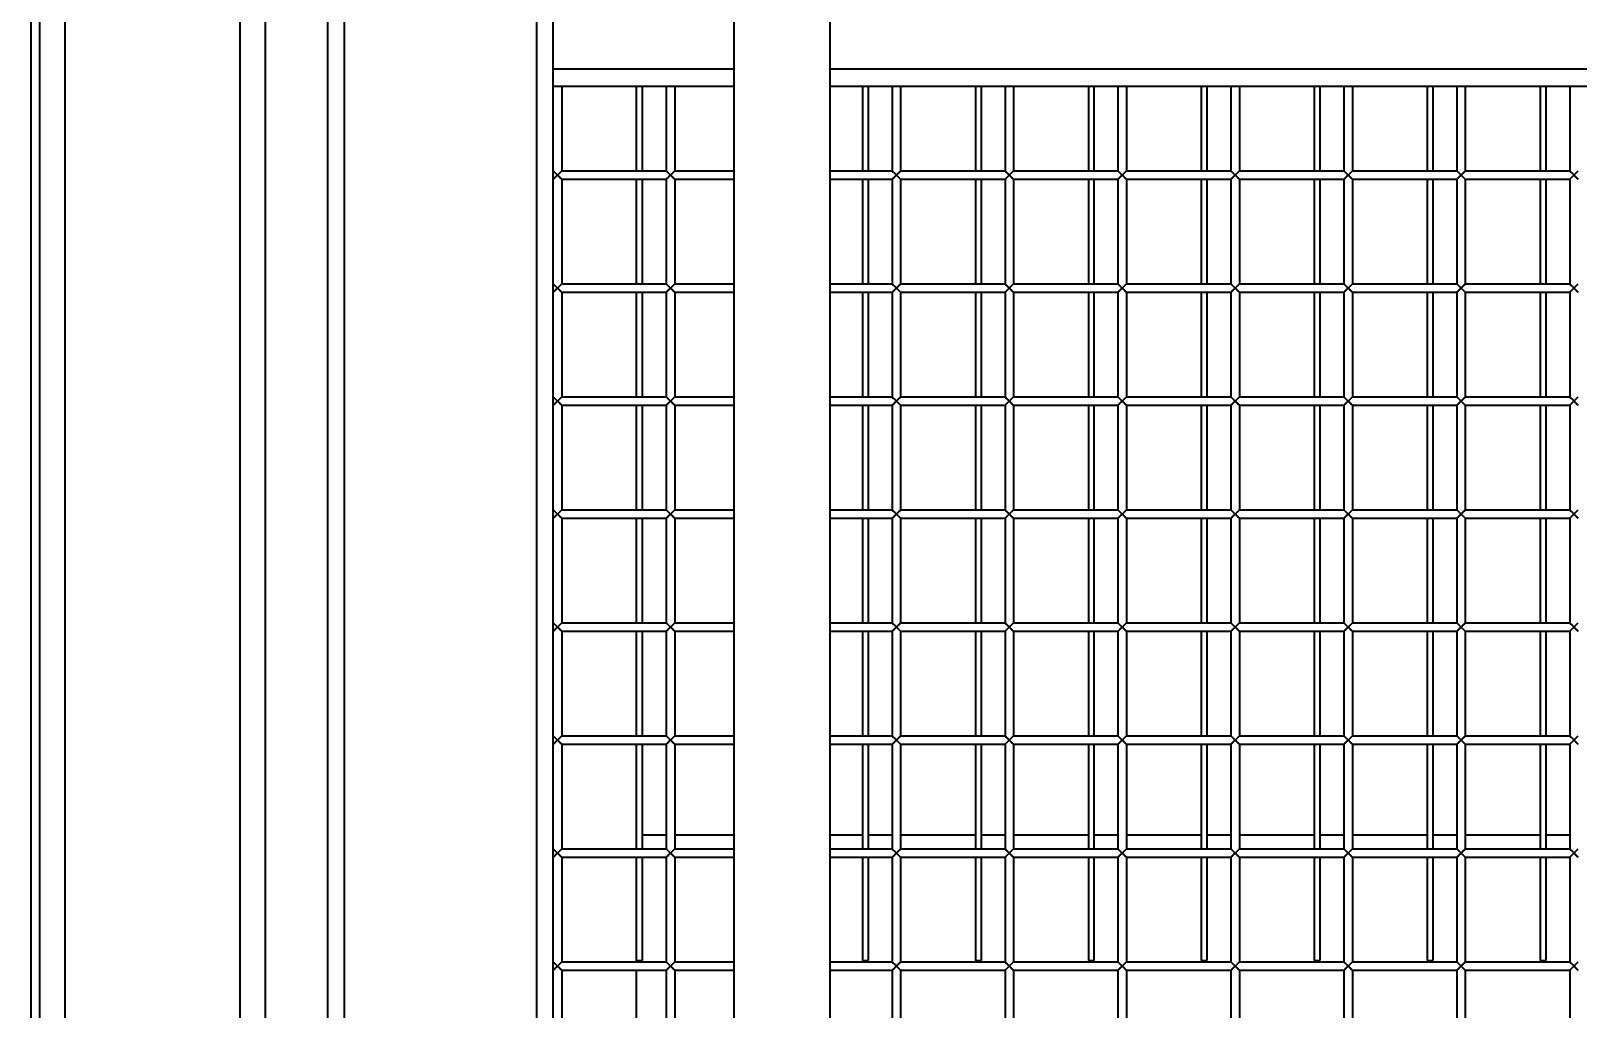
# Model space of a CAD drawing. Header units: millimetres. Extents: x 32496 to 166256, y 3504 to 23939.
# Drawn here: x 47894 to 48442, y 11710 to 12057 of the extents above; entities that cross this region are included whole.
import ezdxf

# ---------------------------------------------------------------- set-up
doc = ezdxf.new("R2010")
doc.units = ezdxf.units.MM
doc.layers.get('0').update_dxf_attribs({"lineweight": 35})

msp = doc.modelspace()

# ---------------------------------------------------------------- linework, layer by layer
at = {"linetype": 'Continuous'}
for p, q in [((47894.14, 13396.575), (47894.14, 10877.575)), ((47897.14, 13396.575), (47897.14, 10877.575)), ((47906.14, 13396.575), (47906.14, 10877.575)), ((47968.14, 13396.575), (47968.14, 10877.575)), ((47977.14, 13316.575), (47977.14, 10957.575)), ((47999.14, 13297.075), (47999.14, 10977.075)), ((48005.14, 10977.075), (48005.14, 13297.075)), ((48073.14, 13297.075), (48073.14, 10977.075)), ((48079.14, 12037.075), (48079.14, 12237.075)), ((48143.14, 12186.075), (48143.14, 11117.075)), ((48177.14, 12102.593), (48177.14, 11117.075)), ((48143.14, 12043.075), (48079.14, 12043.075)), ((48803.14, 12043.075), (48177.14, 12043.075)), ((48079.14, 12037.075), (48143.14, 12037.075)), ((48079.14, 11134.075), (48079.14, 12037.075)), ((48082.14, 12037.075), (48082.14, 12007.075)), ((48108.64, 12007.075), (48108.64, 12037.075)), ((48110.64, 12037.075), (48110.64, 12007.075)), ((48119.14, 12037.075), (48119.14, 12007.075)), ((48122.14, 12037.075), (48122.14, 12007.075)), ((48177.14, 12037.075), (48803.14, 12037.075)), ((48188.64, 12037.075), (48188.64, 12007.075)), ((48190.64, 12037.075), (48190.64, 12007.075)), ((48199.14, 12037.075), (48199.14, 12007.075)), ((48202.14, 12037.075), (48202.14, 12007.075)), ((48228.64, 12037.075), (48228.64, 12007.075)), ((48230.64, 12037.075), (48230.64, 12007.075)), ((48239.14, 12037.075), (48239.14, 12007.075)), ((48242.14, 12037.075), (48242.14, 12007.075)), ((48268.64, 12037.075), (48268.64, 12007.075)), ((48270.64, 12037.075), (48270.64, 12007.075)), ((48279.14, 12037.075), (48279.14, 12007.075)), ((48282.14, 12037.075), (48282.14, 12007.075)), ((48308.64, 12037.075), (48308.64, 12007.075)), ((48310.64, 12037.075), (48310.64, 12007.075)), ((48319.14, 12037.075), (48319.14, 12007.075)), ((48322.14, 12037.075), (48322.14, 12007.075)), ((48348.64, 12037.075), (48348.64, 12007.075)), ((48350.64, 12037.075), (48350.64, 12007.075)), ((48359.14, 12037.075), (48359.14, 12007.075)), ((48362.14, 12037.075), (48362.14, 12007.075)), ((48388.64, 12037.075), (48388.64, 12007.075)), ((48390.64, 12037.075), (48390.64, 12007.075)), ((48399.14, 12037.075), (48399.14, 12007.075)), ((48402.14, 12037.075), (48402.14, 12007.075)), ((48428.64, 12037.075), (48428.64, 12007.075)), ((48430.64, 12037.075), (48430.64, 12007.075)), ((48439.14, 12037.075), (48439.14, 12007.075)), ((48079.14, 12004.075), (48082.14, 12007.075)), ((48079.14, 12007.075), (48082.14, 12004.075)), ((48082.14, 12007.075), (48119.14, 12007.075)), ((48119.14, 12004.075), (48122.14, 12007.075)), ((48119.14, 12007.075), (48122.14, 12004.075)), ((48122.14, 12007.075), (48143.14, 12007.075)), ((48177.14, 12007.075), (48199.14, 12007.075)), ((48199.14, 12004.075), (48202.14, 12007.075)), ((48199.14, 12007.075), (48202.14, 12004.075)), ((48202.14, 12007.075), (48239.14, 12007.075)), ((48239.14, 12004.075), (48242.14, 12007.075)), ((48239.14, 12007.075), (48242.14, 12004.075)), ((48242.14, 12007.075), (48279.14, 12007.075)), ((48279.14, 12004.075), (48282.14, 12007.075)), ((48279.14, 12007.075), (48282.14, 12004.075)), ((48282.14, 12007.075), (48319.14, 12007.075)), ((48319.14, 12004.075), (48322.14, 12007.075)), ((48319.14, 12007.075), (48322.14, 12004.075)), ((48322.14, 12007.075), (48359.14, 12007.075)), ((48359.14, 12004.075), (48362.14, 12007.075)), ((48359.14, 12007.075), (48362.14, 12004.075)), ((48362.14, 12007.075), (48399.14, 12007.075)), ((48399.14, 12004.075), (48402.14, 12007.075)), ((48399.14, 12007.075), (48402.14, 12004.075)), ((48402.14, 12007.075), (48439.14, 12007.075)), ((48439.14, 12007.075), (48442.14, 12004.075)), ((48439.14, 12004.075), (48442.14, 12007.075)), ((48082.14, 12004.075), (48119.14, 12004.075)), ((48082.14, 12004.075), (48082.14, 11967.075)), ((48108.64, 11967.075), (48108.64, 12004.075)), ((48110.64, 12004.075), (48110.64, 11967.075)), ((48119.14, 12004.075), (48119.14, 11967.075)), ((48122.14, 12004.075), (48143.14, 12004.075)), ((48122.14, 12004.075), (48122.14, 11967.075)), ((48177.14, 12004.075), (48199.14, 12004.075)), ((48188.64, 12004.075), (48188.64, 11967.075)), ((48190.64, 12004.075), (48190.64, 11967.075)), ((48199.14, 12004.075), (48199.14, 11967.075)), ((48202.14, 12004.075), (48239.14, 12004.075)), ((48202.14, 12004.075), (48202.14, 11967.075)), ((48228.64, 12004.075), (48228.64, 11967.075)), ((48230.64, 12004.075), (48230.64, 11967.075)), ((48239.14, 12004.075), (48239.14, 11967.075)), ((48242.14, 12004.075), (48279.14, 12004.075)), ((48242.14, 12004.075), (48242.14, 11967.075)), ((48268.64, 12004.075), (48268.64, 11967.075)), ((48270.64, 12004.075), (48270.64, 11967.075)), ((48279.14, 12004.075), (48279.14, 11967.075)), ((48282.14, 12004.075), (48319.14, 12004.075)), ((48282.14, 12004.075), (48282.14, 11967.075)), ((48308.64, 12004.075), (48308.64, 11967.075)), ((48310.64, 12004.075), (48310.64, 11967.075)), ((48319.14, 12004.075), (48319.14, 11967.075)), ((48322.14, 12004.075), (48359.14, 12004.075)), ((48322.14, 12004.075), (48322.14, 11967.075)), ((48348.64, 12004.075), (48348.64, 11967.075)), ((48350.64, 12004.075), (48350.64, 11967.075)), ((48359.14, 12004.075), (48359.14, 11967.075)), ((48362.14, 12004.075), (48399.14, 12004.075)), ((48362.14, 12004.075), (48362.14, 11967.075)), ((48388.64, 12004.075), (48388.64, 11967.075)), ((48390.64, 12004.075), (48390.64, 11967.075)), ((48399.14, 12004.075), (48399.14, 11967.075)), ((48402.14, 12004.075), (48439.14, 12004.075)), ((48402.14, 12004.075), (48402.14, 11967.075)), ((48428.64, 12004.075), (48428.64, 11967.075)), ((48430.64, 12004.075), (48430.64, 11967.075)), ((48439.14, 12004.075), (48439.14, 11967.075)), ((48079.14, 11967.075), (48082.14, 11964.075)), ((48079.14, 11964.075), (48082.14, 11967.075)), ((48082.14, 11967.075), (48119.14, 11967.075)), ((48119.14, 11964.075), (48122.14, 11967.075)), ((48119.14, 11967.075), (48122.14, 11964.075)), ((48122.14, 11967.075), (48143.14, 11967.075)), ((48177.14, 11967.075), (48199.14, 11967.075)), ((48199.14, 11964.075), (48202.14, 11967.075)), ((48199.14, 11967.075), (48202.14, 11964.075)), ((48202.14, 11967.075), (48239.14, 11967.075)), ((48239.14, 11964.075), (48242.14, 11967.075)), ((48239.14, 11967.075), (48242.14, 11964.075)), ((48242.14, 11967.075), (48279.14, 11967.075)), ((48279.14, 11964.075), (48282.14, 11967.075)), ((48279.14, 11967.075), (48282.14, 11964.075)), ((48282.14, 11967.075), (48319.14, 11967.075)), ((48319.14, 11964.075), (48322.14, 11967.075)), ((48319.14, 11967.075), (48322.14, 11964.075)), ((48322.14, 11967.075), (48359.14, 11967.075)), ((48359.14, 11964.075), (48362.14, 11967.075)), ((48359.14, 11967.075), (48362.14, 11964.075)), ((48362.14, 11967.075), (48399.14, 11967.075)), ((48399.14, 11967.075), (48402.14, 11964.075)), ((48399.14, 11964.075), (48402.14, 11967.075)), ((48402.14, 11967.075), (48439.14, 11967.075)), ((48439.14, 11967.075), (48442.14, 11964.075)), ((48439.14, 11964.075), (48442.14, 11967.075)), ((48082.14, 11964.075), (48119.14, 11964.075)), ((48082.14, 11964.075), (48082.14, 11927.075)), ((48108.64, 11927.075), (48108.64, 11964.075)), ((48110.64, 11964.075), (48110.64, 11927.075)), ((48119.14, 11964.075), (48119.14, 11927.075)), ((48122.14, 11964.075), (48143.14, 11964.075)), ((48122.14, 11964.075), (48122.14, 11927.075)), ((48177.14, 11964.075), (48199.14, 11964.075)), ((48188.64, 11964.075), (48188.64, 11927.075)), ((48190.64, 11964.075), (48190.64, 11927.075)), ((48199.14, 11964.075), (48199.14, 11927.075)), ((48202.14, 11964.075), (48239.14, 11964.075)), ((48202.14, 11964.075), (48202.14, 11927.075)), ((48228.64, 11964.075), (48228.64, 11927.075)), ((48230.64, 11964.075), (48230.64, 11927.075)), ((48239.14, 11964.075), (48239.14, 11927.075)), ((48242.14, 11964.075), (48279.14, 11964.075)), ((48242.14, 11964.075), (48242.14, 11927.075)), ((48268.64, 11964.075), (48268.64, 11927.075)), ((48270.64, 11964.075), (48270.64, 11927.075)), ((48279.14, 11964.075), (48279.14, 11927.075)), ((48282.14, 11964.075), (48319.14, 11964.075)), ((48282.14, 11964.075), (48282.14, 11927.075)), ((48308.64, 11964.075), (48308.64, 11927.075)), ((48310.64, 11964.075), (48310.64, 11927.075)), ((48319.14, 11964.075), (48319.14, 11927.075)), ((48322.14, 11964.075), (48359.14, 11964.075)), ((48322.14, 11964.075), (48322.14, 11927.075)), ((48348.64, 11964.075), (48348.64, 11927.075)), ((48350.64, 11964.075), (48350.64, 11927.075)), ((48359.14, 11964.075), (48359.14, 11927.075)), ((48362.14, 11964.075), (48399.14, 11964.075)), ((48362.14, 11964.075), (48362.14, 11927.075)), ((48388.64, 11964.075), (48388.64, 11927.075)), ((48390.64, 11964.075), (48390.64, 11927.075)), ((48399.14, 11964.075), (48399.14, 11927.075)), ((48402.14, 11964.075), (48439.14, 11964.075)), ((48402.14, 11964.075), (48402.14, 11927.075)), ((48428.64, 11964.075), (48428.64, 11927.075)), ((48430.64, 11964.075), (48430.64, 11927.075)), ((48439.14, 11964.075), (48439.14, 11927.075)), ((48079.14, 11927.075), (48082.14, 11924.075)), ((48079.14, 11924.075), (48082.14, 11927.075)), ((48082.14, 11927.075), (48119.14, 11927.075)), ((48082.14, 11924.075), (48119.14, 11924.075)), ((48082.14, 11924.075), (48082.14, 11887.075)), ((48108.64, 11887.075), (48108.64, 11924.075)), ((48110.64, 11924.075), (48110.64, 11887.075)), ((48119.14, 11927.075), (48122.14, 11924.075)), ((48119.14, 11924.075), (48122.14, 11927.075)), ((48119.14, 11924.075), (48119.14, 11887.075)), ((48122.14, 11927.075), (48143.14, 11927.075)), ((48122.14, 11924.075), (48143.14, 11924.075)), ((48122.14, 11924.075), (48122.14, 11887.075)), ((48177.14, 11927.075), (48199.14, 11927.075)), ((48177.14, 11924.075), (48199.14, 11924.075)), ((48188.64, 11924.075), (48188.64, 11887.075)), ((48190.64, 11924.075), (48190.64, 11887.075)), ((48199.14, 11924.075), (48202.14, 11927.075)), ((48199.14, 11927.075), (48202.14, 11924.075)), ((48199.14, 11924.075), (48199.14, 11887.075)), ((48202.14, 11927.075), (48239.14, 11927.075)), ((48202.14, 11924.075), (48239.14, 11924.075)), ((48202.14, 11924.075), (48202.14, 11887.075)), ((48228.64, 11924.075), (48228.64, 11887.075)), ((48230.64, 11924.075), (48230.64, 11887.075)), ((48239.14, 11924.075), (48242.14, 11927.075)), ((48239.14, 11927.075), (48242.14, 11924.075)), ((48239.14, 11924.075), (48239.14, 11887.075)), ((48242.14, 11927.075), (48279.14, 11927.075)), ((48242.14, 11924.075), (48279.14, 11924.075)), ((48242.14, 11924.075), (48242.14, 11887.075)), ((48268.64, 11924.075), (48268.64, 11887.075)), ((48270.64, 11924.075), (48270.64, 11887.075)), ((48279.14, 11924.075), (48282.14, 11927.075)), ((48279.14, 11927.075), (48282.14, 11924.075)), ((48279.14, 11924.075), (48279.14, 11887.075)), ((48282.14, 11927.075), (48319.14, 11927.075)), ((48282.14, 11924.075), (48319.14, 11924.075)), ((48282.14, 11924.075), (48282.14, 11887.075)), ((48308.64, 11924.075), (48308.64, 11887.075)), ((48310.64, 11924.075), (48310.64, 11887.075)), ((48319.14, 11924.075), (48322.14, 11927.075)), ((48319.14, 11927.075), (48322.14, 11924.075)), ((48319.14, 11924.075), (48319.14, 11887.075)), ((48322.14, 11927.075), (48359.14, 11927.075)), ((48322.14, 11924.075), (48359.14, 11924.075)), ((48322.14, 11924.075), (48322.14, 11887.075)), ((48348.64, 11924.075), (48348.64, 11887.075)), ((48350.64, 11924.075), (48350.64, 11887.075)), ((48359.14, 11927.075), (48362.14, 11924.075)), ((48359.14, 11924.075), (48362.14, 11927.075)), ((48359.14, 11924.075), (48359.14, 11887.075)), ((48362.14, 11927.075), (48399.14, 11927.075)), ((48362.14, 11924.075), (48399.14, 11924.075)), ((48362.14, 11924.075), (48362.14, 11887.075)), ((48388.64, 11924.075), (48388.64, 11887.075)), ((48390.64, 11924.075), (48390.64, 11887.075)), ((48399.14, 11927.075), (48402.14, 11924.075)), ((48399.14, 11924.075), (48402.14, 11927.075)), ((48399.14, 11924.075), (48399.14, 11887.075)), ((48402.14, 11927.075), (48439.14, 11927.075)), ((48402.14, 11924.075), (48439.14, 11924.075)), ((48402.14, 11924.075), (48402.14, 11887.075)), ((48428.64, 11924.075), (48428.64, 11887.075)), ((48430.64, 11924.075), (48430.64, 11887.075)), ((48439.14, 11927.075), (48442.14, 11924.075)), ((48439.14, 11924.075), (48442.14, 11927.075)), ((48439.14, 11924.075), (48439.14, 11887.075)), ((48079.14, 11887.075), (48082.14, 11884.075)), ((48079.14, 11884.075), (48082.14, 11887.075)), ((48082.14, 11887.075), (48119.14, 11887.075)), ((48119.14, 11887.075), (48122.14, 11884.075)), ((48119.14, 11884.075), (48122.14, 11887.075)), ((48122.14, 11887.075), (48143.14, 11887.075)), ((48177.14, 11887.075), (48199.14, 11887.075)), ((48199.14, 11884.075), (48202.14, 11887.075)), ((48199.14, 11887.075), (48202.14, 11884.075)), ((48202.14, 11887.075), (48239.14, 11887.075)), ((48239.14, 11884.075), (48242.14, 11887.075)), ((48239.14, 11887.075), (48242.14, 11884.075)), ((48242.14, 11887.075), (48279.14, 11887.075)), ((48279.14, 11884.075), (48282.14, 11887.075)), ((48279.14, 11887.075), (48282.14, 11884.075)), ((48282.14, 11887.075), (48319.14, 11887.075)), ((48319.14, 11887.075), (48322.14, 11884.075)), ((48319.14, 11884.075), (48322.14, 11887.075)), ((48322.14, 11887.075), (48359.14, 11887.075)), ((48359.14, 11887.075), (48362.14, 11884.075)), ((48359.14, 11884.075), (48362.14, 11887.075)), ((48362.14, 11887.075), (48399.14, 11887.075)), ((48399.14, 11887.075), (48402.14, 11884.075)), ((48399.14, 11884.075), (48402.14, 11887.075)), ((48402.14, 11887.075), (48439.14, 11887.075)), ((48439.14, 11887.075), (48442.14, 11884.075)), ((48439.14, 11884.075), (48442.14, 11887.075)), ((48082.14, 11884.075), (48119.14, 11884.075)), ((48082.14, 11884.075), (48082.14, 11847.075)), ((48108.64, 11847.075), (48108.64, 11884.075)), ((48110.64, 11884.075), (48110.64, 11847.075)), ((48119.14, 11884.075), (48119.14, 11847.075)), ((48122.14, 11884.075), (48143.14, 11884.075)), ((48122.14, 11884.075), (48122.14, 11847.075)), ((48177.14, 11884.075), (48199.14, 11884.075)), ((48188.64, 11884.075), (48188.64, 11847.075)), ((48190.64, 11884.075), (48190.64, 11847.075)), ((48199.14, 11884.075), (48199.14, 11847.075)), ((48202.14, 11884.075), (48239.14, 11884.075)), ((48202.14, 11884.075), (48202.14, 11847.075)), ((48228.64, 11884.075), (48228.64, 11847.075)), ((48230.64, 11884.075), (48230.64, 11847.075)), ((48239.14, 11884.075), (48239.14, 11847.075)), ((48242.14, 11884.075), (48279.14, 11884.075)), ((48242.14, 11884.075), (48242.14, 11847.075)), ((48268.64, 11884.075), (48268.64, 11847.075)), ((48270.64, 11884.075), (48270.64, 11847.075)), ((48279.14, 11884.075), (48279.14, 11847.075)), ((48282.14, 11884.075), (48319.14, 11884.075)), ((48282.14, 11884.075), (48282.14, 11847.075)), ((48308.64, 11884.075), (48308.64, 11847.075)), ((48310.64, 11884.075), (48310.64, 11847.075)), ((48319.14, 11884.075), (48319.14, 11847.075)), ((48322.14, 11884.075), (48359.14, 11884.075)), ((48322.14, 11884.075), (48322.14, 11847.075)), ((48348.64, 11884.075), (48348.64, 11847.075)), ((48350.64, 11884.075), (48350.64, 11847.075)), ((48359.14, 11884.075), (48359.14, 11847.075)), ((48362.14, 11884.075), (48399.14, 11884.075)), ((48362.14, 11884.075), (48362.14, 11847.075)), ((48388.64, 11884.075), (48388.64, 11847.075)), ((48390.64, 11884.075), (48390.64, 11847.075)), ((48399.14, 11884.075), (48399.14, 11847.075)), ((48402.14, 11884.075), (48439.14, 11884.075)), ((48402.14, 11884.075), (48402.14, 11847.075)), ((48428.64, 11884.075), (48428.64, 11847.075)), ((48430.64, 11884.075), (48430.64, 11847.075)), ((48439.14, 11884.075), (48439.14, 11847.075)), ((48079.14, 11847.075), (48082.14, 11844.075)), ((48079.14, 11844.075), (48082.14, 11847.075)), ((48082.14, 11847.075), (48119.14, 11847.075)), ((48119.14, 11847.075), (48122.14, 11844.075)), ((48119.14, 11844.075), (48122.14, 11847.075)), ((48122.14, 11847.075), (48143.14, 11847.075)), ((48177.14, 11847.075), (48199.14, 11847.075)), ((48199.14, 11847.075), (48202.14, 11844.075)), ((48199.14, 11844.075), (48202.14, 11847.075)), ((48202.14, 11847.075), (48239.14, 11847.075)), ((48239.14, 11844.075), (48242.14, 11847.075)), ((48239.14, 11847.075), (48242.14, 11844.075)), ((48242.14, 11847.075), (48279.14, 11847.075)), ((48279.14, 11847.075), (48282.14, 11844.075)), ((48279.14, 11844.075), (48282.14, 11847.075)), ((48282.14, 11847.075), (48319.14, 11847.075)), ((48319.14, 11847.075), (48322.14, 11844.075)), ((48319.14, 11844.075), (48322.14, 11847.075)), ((48322.14, 11847.075), (48359.14, 11847.075)), ((48359.14, 11847.075), (48362.14, 11844.075)), ((48359.14, 11844.075), (48362.14, 11847.075)), ((48362.14, 11847.075), (48399.14, 11847.075)), ((48399.14, 11847.075), (48402.14, 11844.075)), ((48399.14, 11844.075), (48402.14, 11847.075)), ((48402.14, 11847.075), (48439.14, 11847.075)), ((48439.14, 11847.075), (48442.14, 11844.075)), ((48439.14, 11844.075), (48442.14, 11847.075)), ((48082.14, 11844.075), (48119.14, 11844.075)), ((48082.14, 11844.075), (48082.14, 11807.075)), ((48108.64, 11807.075), (48108.64, 11844.075)), ((48110.64, 11844.075), (48110.64, 11807.075)), ((48119.14, 11844.075), (48119.14, 11807.075)), ((48122.14, 11844.075), (48143.14, 11844.075)), ((48122.14, 11844.075), (48122.14, 11807.075)), ((48177.14, 11844.075), (48199.14, 11844.075)), ((48188.64, 11844.075), (48188.64, 11807.075)), ((48190.64, 11844.075), (48190.64, 11807.075)), ((48199.14, 11844.075), (48199.14, 11807.075)), ((48202.14, 11844.075), (48239.14, 11844.075)), ((48202.14, 11844.075), (48202.14, 11807.075)), ((48228.64, 11844.075), (48228.64, 11807.075)), ((48230.64, 11844.075), (48230.64, 11807.075)), ((48239.14, 11844.075), (48239.14, 11807.075)), ((48242.14, 11844.075), (48279.14, 11844.075)), ((48242.14, 11844.075), (48242.14, 11807.075)), ((48268.64, 11844.075), (48268.64, 11807.075)), ((48270.64, 11844.075), (48270.64, 11807.075)), ((48279.14, 11844.075), (48279.14, 11807.075)), ((48282.14, 11844.075), (48319.14, 11844.075)), ((48282.14, 11844.075), (48282.14, 11807.075)), ((48308.64, 11844.075), (48308.64, 11807.075)), ((48310.64, 11844.075), (48310.64, 11807.075)), ((48319.14, 11844.075), (48319.14, 11807.075)), ((48322.14, 11844.075), (48359.14, 11844.075)), ((48322.14, 11844.075), (48322.14, 11807.075)), ((48348.64, 11844.075), (48348.64, 11807.075)), ((48350.64, 11844.075), (48350.64, 11807.075)), ((48359.14, 11844.075), (48359.14, 11807.075)), ((48362.14, 11844.075), (48399.14, 11844.075)), ((48362.14, 11844.075), (48362.14, 11807.075)), ((48388.64, 11844.075), (48388.64, 11807.075)), ((48390.64, 11844.075), (48390.64, 11807.075)), ((48399.14, 11844.075), (48399.14, 11807.075)), ((48402.14, 11844.075), (48439.14, 11844.075)), ((48402.14, 11844.075), (48402.14, 11807.075)), ((48428.64, 11844.075), (48428.64, 11807.075)), ((48430.64, 11844.075), (48430.64, 11807.075)), ((48439.14, 11844.075), (48439.14, 11807.075)), ((48079.14, 11807.075), (48082.14, 11804.075)), ((48079.14, 11804.075), (48082.14, 11807.075)), ((48082.14, 11807.075), (48119.14, 11807.075)), ((48082.14, 11804.075), (48119.14, 11804.075)), ((48082.14, 11804.075), (48082.14, 11767.075)), ((48108.64, 11767.075), (48108.64, 11804.075)), ((48110.64, 11804.075), (48110.64, 11767.075)), ((48119.14, 11807.075), (48122.14, 11804.075)), ((48119.14, 11804.075), (48122.14, 11807.075)), ((48119.14, 11804.075), (48119.14, 11767.075)), ((48122.14, 11807.075), (48143.14, 11807.075)), ((48122.14, 11804.075), (48143.14, 11804.075)), ((48122.14, 11804.075), (48122.14, 11767.075)), ((48177.14, 11807.075), (48199.14, 11807.075)), ((48177.14, 11804.075), (48199.14, 11804.075)), ((48188.64, 11804.075), (48188.64, 11767.075)), ((48190.64, 11804.075), (48190.64, 11767.075)), ((48199.14, 11807.075), (48202.14, 11804.075)), ((48199.14, 11804.075), (48202.14, 11807.075)), ((48199.14, 11804.075), (48199.14, 11767.075)), ((48202.14, 11807.075), (48239.14, 11807.075)), ((48202.14, 11804.075), (48239.14, 11804.075)), ((48202.14, 11804.075), (48202.14, 11767.075)), ((48228.64, 11804.075), (48228.64, 11767.075)), ((48230.64, 11804.075), (48230.64, 11767.075)), ((48239.14, 11807.075), (48242.14, 11804.075)), ((48239.14, 11804.075), (48242.14, 11807.075)), ((48239.14, 11804.075), (48239.14, 11767.075)), ((48242.14, 11807.075), (48279.14, 11807.075)), ((48242.14, 11804.075), (48279.14, 11804.075)), ((48242.14, 11804.075), (48242.14, 11767.075)), ((48268.64, 11804.075), (48268.64, 11767.075)), ((48270.64, 11804.075), (48270.64, 11767.075)), ((48279.14, 11807.075), (48282.14, 11804.075)), ((48279.14, 11804.075), (48282.14, 11807.075)), ((48279.14, 11804.075), (48279.14, 11767.075)), ((48282.14, 11807.075), (48319.14, 11807.075)), ((48282.14, 11804.075), (48319.14, 11804.075)), ((48282.14, 11804.075), (48282.14, 11767.075)), ((48308.64, 11804.075), (48308.64, 11767.075)), ((48310.64, 11804.075), (48310.64, 11767.075)), ((48319.14, 11807.075), (48322.14, 11804.075)), ((48319.14, 11804.075), (48322.14, 11807.075)), ((48319.14, 11804.075), (48319.14, 11767.075)), ((48322.14, 11807.075), (48359.14, 11807.075)), ((48322.14, 11804.075), (48359.14, 11804.075)), ((48322.14, 11804.075), (48322.14, 11767.075)), ((48348.64, 11804.075), (48348.64, 11767.075)), ((48350.64, 11804.075), (48350.64, 11767.075)), ((48359.14, 11807.075), (48362.14, 11804.075)), ((48359.14, 11804.075), (48362.14, 11807.075)), ((48359.14, 11804.075), (48359.14, 11767.075)), ((48362.14, 11807.075), (48399.14, 11807.075)), ((48362.14, 11804.075), (48399.14, 11804.075)), ((48362.14, 11804.075), (48362.14, 11767.075)), ((48388.64, 11804.075), (48388.64, 11767.075)), ((48390.64, 11804.075), (48390.64, 11767.075)), ((48399.14, 11807.075), (48402.14, 11804.075)), ((48399.14, 11804.075), (48402.14, 11807.075)), ((48399.14, 11804.075), (48399.14, 11767.075)), ((48402.14, 11807.075), (48439.14, 11807.075)), ((48402.14, 11804.075), (48439.14, 11804.075)), ((48402.14, 11804.075), (48402.14, 11767.075)), ((48428.64, 11804.075), (48428.64, 11767.075)), ((48430.64, 11804.075), (48430.64, 11767.075)), ((48439.14, 11807.075), (48442.14, 11804.075)), ((48439.14, 11804.075), (48442.14, 11807.075)), ((48439.14, 11804.075), (48439.14, 11767.075)), ((48110.64, 11772.075), (48119.14, 11772.075)), ((48122.14, 11772.075), (48143.14, 11772.075)), ((48177.14, 11772.075), (48188.64, 11772.075)), ((48190.64, 11772.075), (48199.14, 11772.075)), ((48202.14, 11772.075), (48228.64, 11772.075)), ((48230.64, 11772.075), (48239.14, 11772.075)), ((48242.14, 11772.075), (48268.64, 11772.075)), ((48270.64, 11772.075), (48279.14, 11772.075)), ((48282.14, 11772.075), (48308.64, 11772.075)), ((48310.64, 11772.075), (48319.14, 11772.075)), ((48322.14, 11772.075), (48348.64, 11772.075)), ((48350.64, 11772.075), (48359.14, 11772.075)), ((48362.14, 11772.075), (48388.64, 11772.075)), ((48390.64, 11772.075), (48399.14, 11772.075)), ((48402.14, 11772.075), (48428.64, 11772.075)), ((48430.64, 11772.075), (48439.14, 11772.075)), ((48079.14, 11767.075), (48082.14, 11764.075)), ((48079.14, 11764.075), (48082.14, 11767.075)), ((48082.14, 11767.075), (48119.14, 11767.075)), ((48119.14, 11767.075), (48122.14, 11764.075)), ((48119.14, 11764.075), (48122.14, 11767.075)), ((48122.14, 11767.075), (48143.14, 11767.075)), ((48177.14, 11767.075), (48199.14, 11767.075)), ((48199.14, 11767.075), (48202.14, 11764.075)), ((48199.14, 11764.075), (48202.14, 11767.075)), ((48202.14, 11767.075), (48239.14, 11767.075)), ((48239.14, 11767.075), (48242.14, 11764.075)), ((48239.14, 11764.075), (48242.14, 11767.075)), ((48242.14, 11767.075), (48279.14, 11767.075)), ((48279.14, 11767.075), (48282.14, 11764.075)), ((48279.14, 11764.075), (48282.14, 11767.075)), ((48282.14, 11767.075), (48319.14, 11767.075)), ((48319.14, 11767.075), (48322.14, 11764.075)), ((48319.14, 11764.075), (48322.14, 11767.075)), ((48322.14, 11767.075), (48359.14, 11767.075)), ((48359.14, 11767.075), (48362.14, 11764.075)), ((48359.14, 11764.075), (48362.14, 11767.075)), ((48362.14, 11767.075), (48399.14, 11767.075)), ((48399.14, 11767.075), (48402.14, 11764.075)), ((48399.14, 11764.075), (48402.14, 11767.075)), ((48402.14, 11767.075), (48439.14, 11767.075)), ((48439.14, 11767.075), (48442.14, 11764.075)), ((48439.14, 11764.075), (48442.14, 11767.075)), ((48082.14, 11764.075), (48119.14, 11764.075)), ((48082.14, 11764.075), (48082.14, 11727.075)), ((48108.64, 11727.075), (48108.64, 11764.075)), ((48110.64, 11764.075), (48110.64, 11727.575)), ((48119.14, 11764.075), (48119.14, 11727.075)), ((48122.14, 11764.075), (48143.14, 11764.075)), ((48122.14, 11764.075), (48122.14, 11727.075)), ((48177.14, 11764.075), (48199.14, 11764.075)), ((48188.64, 11764.075), (48188.64, 11727.575)), ((48190.64, 11764.075), (48190.64, 11727.575)), ((48199.14, 11764.075), (48199.14, 11727.075)), ((48202.14, 11764.075), (48239.14, 11764.075)), ((48202.14, 11764.075), (48202.14, 11727.075)), ((48228.64, 11764.075), (48228.64, 11727.575)), ((48230.64, 11764.075), (48230.64, 11727.575)), ((48239.14, 11764.075), (48239.14, 11727.075)), ((48242.14, 11764.075), (48279.14, 11764.075)), ((48242.14, 11764.075), (48242.14, 11727.075)), ((48268.64, 11764.075), (48268.64, 11727.575)), ((48270.64, 11764.075), (48270.64, 11727.575)), ((48279.14, 11764.075), (48279.14, 11727.075)), ((48282.14, 11764.075), (48319.14, 11764.075)), ((48282.14, 11764.075), (48282.14, 11727.075)), ((48308.64, 11764.075), (48308.64, 11727.575)), ((48310.64, 11764.075), (48310.64, 11727.575)), ((48319.14, 11764.075), (48319.14, 11727.075)), ((48322.14, 11764.075), (48359.14, 11764.075)), ((48322.14, 11764.075), (48322.14, 11727.075)), ((48348.64, 11764.075), (48348.64, 11727.575)), ((48350.64, 11764.075), (48350.64, 11727.575)), ((48359.14, 11764.075), (48359.14, 11727.075)), ((48362.14, 11764.075), (48399.14, 11764.075)), ((48362.14, 11764.075), (48362.14, 11727.075)), ((48388.64, 11764.075), (48388.64, 11727.575)), ((48390.64, 11764.075), (48390.64, 11727.575)), ((48399.14, 11764.075), (48399.14, 11727.075)), ((48402.14, 11764.075), (48439.14, 11764.075)), ((48402.14, 11764.075), (48402.14, 11727.075)), ((48428.64, 11764.075), (48428.64, 11727.575)), ((48430.64, 11764.075), (48430.64, 11727.575)), ((48439.14, 11764.075), (48439.14, 11727.075)), ((48079.14, 11727.075), (48082.14, 11724.075)), ((48079.14, 11724.075), (48082.14, 11727.075)), ((48082.14, 11727.075), (48119.14, 11727.075)), ((48108.64, 11727.575), (48110.64, 11727.575)), ((48119.14, 11727.075), (48122.14, 11724.075)), ((48119.14, 11724.075), (48122.14, 11727.075)), ((48122.14, 11727.075), (48143.14, 11727.075)), ((48177.14, 11727.075), (48199.14, 11727.075)), ((48188.64, 11727.575), (48190.64, 11727.575)), ((48199.14, 11727.075), (48202.14, 11724.075)), ((48199.14, 11724.075), (48202.14, 11727.075)), ((48202.14, 11727.075), (48239.14, 11727.075)), ((48228.64, 11727.575), (48230.64, 11727.575)), ((48239.14, 11727.075), (48242.14, 11724.075)), ((48239.14, 11724.075), (48242.14, 11727.075)), ((48242.14, 11727.075), (48279.14, 11727.075)), ((48268.64, 11727.575), (48270.64, 11727.575)), ((48279.14, 11727.075), (48282.14, 11724.075)), ((48279.14, 11724.075), (48282.14, 11727.075)), ((48282.14, 11727.075), (48319.14, 11727.075)), ((48308.64, 11727.575), (48310.64, 11727.575)), ((48319.14, 11727.075), (48322.14, 11724.075)), ((48319.14, 11724.075), (48322.14, 11727.075)), ((48322.14, 11727.075), (48359.14, 11727.075)), ((48348.64, 11727.575), (48350.64, 11727.575)), ((48359.14, 11727.075), (48362.14, 11724.075)), ((48359.14, 11724.075), (48362.14, 11727.075)), ((48362.14, 11727.075), (48399.14, 11727.075)), ((48388.64, 11727.575), (48390.64, 11727.575)), ((48399.14, 11727.075), (48402.14, 11724.075)), ((48399.14, 11724.075), (48402.14, 11727.075)), ((48402.14, 11727.075), (48439.14, 11727.075)), ((48428.64, 11727.575), (48430.64, 11727.575)), ((48439.14, 11727.075), (48442.14, 11724.075)), ((48439.14, 11724.075), (48442.14, 11727.075)), ((48082.14, 11724.075), (48119.14, 11724.075)), ((48082.14, 11724.075), (48082.14, 11687.075)), ((48108.64, 11687.075), (48108.64, 11724.075)), ((48119.14, 11724.075), (48119.14, 11687.075)), ((48122.14, 11724.075), (48143.14, 11724.075)), ((48122.14, 11724.075), (48122.14, 11687.075)), ((48177.14, 11724.075), (48199.14, 11724.075)), ((48199.14, 11724.075), (48199.14, 11687.075)), ((48202.14, 11724.075), (48239.14, 11724.075)), ((48202.14, 11724.075), (48202.14, 11687.075)), ((48239.14, 11724.075), (48239.14, 11687.075)), ((48242.14, 11724.075), (48279.14, 11724.075)), ((48242.14, 11724.075), (48242.14, 11687.075)), ((48279.14, 11724.075), (48279.14, 11687.075)), ((48282.14, 11724.075), (48319.14, 11724.075)), ((48282.14, 11724.075), (48282.14, 11687.075)), ((48319.14, 11724.075), (48319.14, 11687.075)), ((48322.14, 11724.075), (48359.14, 11724.075)), ((48322.14, 11724.075), (48322.14, 11687.075)), ((48359.14, 11724.075), (48359.14, 11687.075)), ((48362.14, 11724.075), (48399.14, 11724.075)), ((48362.14, 11724.075), (48362.14, 11687.075)), ((48399.14, 11724.075), (48399.14, 11687.075)), ((48402.14, 11724.075), (48439.14, 11724.075)), ((48402.14, 11724.075), (48402.14, 11687.075)), ((48439.14, 11724.075), (48439.14, 11687.075))]:
    msp.add_line(p, q, dxfattribs=at)
for points in [[(48079.14, 12007.075), (48079.57, 12006.645), (48080.06, 12006.155), (48081.229, 12004.986)], [(48080.64, 12005.575), (48080.049, 12004.985), (48079.579, 12004.515), (48079.254, 12004.19)], [(48080.64, 12005.575), (48081.227, 12006.162), (48081.702, 12006.638), (48082.025, 12006.961)], [(48119.14, 12007.075), (48119.57, 12006.645), (48120.06, 12006.155), (48121.229, 12004.986)], [(48120.64, 12005.575), (48120.049, 12004.985), (48119.579, 12004.515), (48119.254, 12004.19)], [(48120.64, 12005.575), (48121.227, 12006.162), (48121.702, 12006.638), (48122.025, 12006.961)], [(48199.14, 12007.075), (48199.57, 12006.645), (48200.06, 12006.155), (48201.229, 12004.986)], [(48200.64, 12005.575), (48200.049, 12004.985), (48199.579, 12004.515), (48199.254, 12004.19)], [(48200.64, 12005.575), (48201.227, 12006.162), (48201.702, 12006.638), (48202.025, 12006.961)], [(48239.14, 12007.075), (48239.57, 12006.645), (48240.06, 12006.155), (48241.229, 12004.986)], [(48240.64, 12005.575), (48240.049, 12004.985), (48239.579, 12004.515), (48239.254, 12004.19)], [(48240.64, 12005.575), (48241.227, 12006.162), (48241.702, 12006.638), (48242.025, 12006.961)], [(48279.14, 12007.075), (48279.57, 12006.645), (48280.06, 12006.155), (48281.229, 12004.986)], [(48280.64, 12005.575), (48280.049, 12004.985), (48279.579, 12004.515), (48279.254, 12004.19)], [(48280.64, 12005.575), (48281.227, 12006.162), (48281.702, 12006.638), (48282.025, 12006.961)], [(48319.14, 12007.075), (48319.57, 12006.645), (48320.06, 12006.155), (48321.229, 12004.986)], [(48320.64, 12005.575), (48320.049, 12004.985), (48319.579, 12004.515), (48319.254, 12004.19)], [(48320.64, 12005.575), (48321.227, 12006.162), (48321.702, 12006.638), (48322.025, 12006.961)], [(48359.14, 12007.075), (48359.57, 12006.645), (48360.06, 12006.155), (48361.229, 12004.986)], [(48360.64, 12005.575), (48360.049, 12004.985), (48359.579, 12004.515), (48359.254, 12004.19)], [(48360.64, 12005.575), (48361.227, 12006.162), (48361.702, 12006.638), (48362.025, 12006.961)], [(48399.14, 12007.075), (48399.57, 12006.645), (48400.06, 12006.155), (48401.229, 12004.986)], [(48400.64, 12005.575), (48400.049, 12004.985), (48399.579, 12004.515), (48399.254, 12004.19)], [(48400.64, 12005.575), (48401.227, 12006.162), (48401.702, 12006.638), (48402.025, 12006.961)], [(48439.14, 12007.075), (48439.57, 12006.645), (48440.06, 12006.155), (48441.229, 12004.986)], [(48440.64, 12005.575), (48440.049, 12004.985), (48439.579, 12004.515), (48439.254, 12004.19)], [(48440.64, 12005.575), (48441.227, 12006.162), (48441.702, 12006.638), (48442.025, 12006.961)], [(48082.024, 12004.192), (48081.701, 12004.514), (48081.229, 12004.986)], [(48122.024, 12004.192), (48121.701, 12004.514), (48121.229, 12004.986)], [(48202.024, 12004.192), (48201.701, 12004.514), (48201.229, 12004.986)], [(48242.024, 12004.192), (48241.701, 12004.514), (48241.229, 12004.986)], [(48282.024, 12004.192), (48281.701, 12004.514), (48281.229, 12004.986)], [(48322.024, 12004.192), (48321.701, 12004.514), (48321.229, 12004.986)], [(48362.024, 12004.192), (48361.701, 12004.514), (48361.229, 12004.986)], [(48402.024, 12004.192), (48401.701, 12004.514), (48401.229, 12004.986)], [(48442.024, 12004.192), (48441.701, 12004.514), (48441.229, 12004.986)], [(48079.14, 11967.075), (48079.57, 11966.645), (48080.06, 11966.155), (48081.229, 11964.986)], [(48119.14, 11967.075), (48119.57, 11966.645), (48120.06, 11966.155), (48121.229, 11964.986)], [(48199.14, 11967.075), (48199.57, 11966.645), (48200.06, 11966.155), (48201.229, 11964.986)], [(48239.14, 11967.075), (48239.57, 11966.645), (48240.06, 11966.155), (48241.229, 11964.986)], [(48279.14, 11967.075), (48279.57, 11966.645), (48280.06, 11966.155), (48281.229, 11964.986)], [(48319.14, 11967.075), (48319.57, 11966.645), (48320.06, 11966.155), (48321.229, 11964.986)], [(48359.14, 11967.075), (48359.57, 11966.645), (48360.06, 11966.155), (48361.229, 11964.986)], [(48399.14, 11967.075), (48399.57, 11966.645), (48400.06, 11966.155), (48401.229, 11964.986)], [(48439.14, 11967.075), (48439.57, 11966.645), (48440.06, 11966.155), (48441.229, 11964.986)], [(48080.64, 11965.575), (48080.049, 11964.985), (48079.579, 11964.515), (48079.254, 11964.19)], [(48080.64, 11965.575), (48081.227, 11966.162), (48081.702, 11966.638), (48082.025, 11966.961)], [(48082.024, 11964.192), (48081.701, 11964.514), (48081.229, 11964.986)], [(48120.64, 11965.575), (48120.049, 11964.985), (48119.579, 11964.515), (48119.254, 11964.19)], [(48120.64, 11965.575), (48121.227, 11966.162), (48121.702, 11966.638), (48122.025, 11966.961)], [(48122.024, 11964.192), (48121.701, 11964.514), (48121.229, 11964.986)], [(48200.64, 11965.575), (48200.049, 11964.985), (48199.579, 11964.515), (48199.254, 11964.19)], [(48200.64, 11965.575), (48201.227, 11966.162), (48201.702, 11966.638), (48202.025, 11966.961)], [(48202.024, 11964.192), (48201.701, 11964.514), (48201.229, 11964.986)], [(48240.64, 11965.575), (48240.049, 11964.985), (48239.579, 11964.515), (48239.254, 11964.19)], [(48240.64, 11965.575), (48241.227, 11966.162), (48241.702, 11966.638), (48242.025, 11966.961)], [(48242.024, 11964.192), (48241.701, 11964.514), (48241.229, 11964.986)], [(48280.64, 11965.575), (48280.049, 11964.985), (48279.579, 11964.515), (48279.254, 11964.19)], [(48280.64, 11965.575), (48281.227, 11966.162), (48281.702, 11966.638), (48282.025, 11966.961)], [(48282.024, 11964.192), (48281.701, 11964.514), (48281.229, 11964.986)], [(48320.64, 11965.575), (48320.049, 11964.985), (48319.579, 11964.515), (48319.254, 11964.19)], [(48320.64, 11965.575), (48321.227, 11966.162), (48321.702, 11966.638), (48322.025, 11966.961)], [(48322.024, 11964.192), (48321.701, 11964.514), (48321.229, 11964.986)], [(48360.64, 11965.575), (48360.049, 11964.985), (48359.579, 11964.515), (48359.254, 11964.19)], [(48360.64, 11965.575), (48361.227, 11966.162), (48361.702, 11966.638), (48362.025, 11966.961)], [(48362.024, 11964.192), (48361.701, 11964.514), (48361.229, 11964.986)], [(48400.64, 11965.575), (48400.049, 11964.985), (48399.579, 11964.515), (48399.254, 11964.19)], [(48400.64, 11965.575), (48401.227, 11966.162), (48401.702, 11966.638), (48402.025, 11966.961)], [(48402.024, 11964.192), (48401.701, 11964.514), (48401.229, 11964.986)], [(48440.64, 11965.575), (48440.049, 11964.985), (48439.579, 11964.515), (48439.254, 11964.19)], [(48440.64, 11965.575), (48441.227, 11966.162), (48441.702, 11966.638), (48442.025, 11966.961)], [(48442.024, 11964.192), (48441.701, 11964.514), (48441.229, 11964.986)], [(48079.14, 11927.075), (48079.57, 11926.645), (48080.06, 11926.155), (48081.229, 11924.986)], [(48080.64, 11925.575), (48080.049, 11924.985), (48079.579, 11924.515), (48079.254, 11924.19)], [(48080.64, 11925.575), (48081.227, 11926.162), (48081.702, 11926.638), (48082.025, 11926.961)], [(48082.024, 11924.192), (48081.701, 11924.514), (48081.229, 11924.986)], [(48119.14, 11927.075), (48119.57, 11926.645), (48120.06, 11926.155), (48121.229, 11924.986)], [(48120.64, 11925.575), (48120.049, 11924.985), (48119.579, 11924.515), (48119.254, 11924.19)], [(48120.64, 11925.575), (48121.227, 11926.162), (48121.702, 11926.638), (48122.025, 11926.961)], [(48122.024, 11924.192), (48121.701, 11924.514), (48121.229, 11924.986)], [(48199.14, 11927.075), (48199.57, 11926.645), (48200.06, 11926.155), (48201.229, 11924.986)], [(48200.64, 11925.575), (48200.049, 11924.985), (48199.579, 11924.515), (48199.254, 11924.19)], [(48200.64, 11925.575), (48201.227, 11926.162), (48201.702, 11926.638), (48202.025, 11926.961)], [(48202.024, 11924.192), (48201.701, 11924.514), (48201.229, 11924.986)], [(48239.14, 11927.075), (48239.57, 11926.645), (48240.06, 11926.155), (48241.229, 11924.986)], [(48240.64, 11925.575), (48240.049, 11924.985), (48239.579, 11924.515), (48239.254, 11924.19)], [(48240.64, 11925.575), (48241.227, 11926.162), (48241.702, 11926.638), (48242.025, 11926.961)], [(48242.024, 11924.192), (48241.701, 11924.514), (48241.229, 11924.986)], [(48279.14, 11927.075), (48279.57, 11926.645), (48280.06, 11926.155), (48281.229, 11924.986)], [(48280.64, 11925.575), (48280.049, 11924.985), (48279.579, 11924.515), (48279.254, 11924.19)], [(48280.64, 11925.575), (48281.227, 11926.162), (48281.702, 11926.638), (48282.025, 11926.961)], [(48282.024, 11924.192), (48281.701, 11924.514), (48281.229, 11924.986)], [(48319.14, 11927.075), (48319.57, 11926.645), (48320.06, 11926.155), (48321.229, 11924.986)], [(48320.64, 11925.575), (48320.049, 11924.985), (48319.579, 11924.515), (48319.254, 11924.19)], [(48320.64, 11925.575), (48321.227, 11926.162), (48321.702, 11926.638), (48322.025, 11926.961)], [(48322.024, 11924.192), (48321.701, 11924.514), (48321.229, 11924.986)], [(48359.14, 11927.075), (48359.57, 11926.645), (48360.06, 11926.155), (48361.229, 11924.986)], [(48360.64, 11925.575), (48360.049, 11924.985), (48359.579, 11924.515), (48359.254, 11924.19)], [(48360.64, 11925.575), (48361.227, 11926.162), (48361.702, 11926.638), (48362.025, 11926.961)], [(48362.024, 11924.192), (48361.701, 11924.514), (48361.229, 11924.986)], [(48399.14, 11927.075), (48399.57, 11926.645), (48400.06, 11926.155), (48401.229, 11924.986)], [(48400.64, 11925.575), (48400.049, 11924.985), (48399.579, 11924.515), (48399.254, 11924.19)], [(48400.64, 11925.575), (48401.227, 11926.162), (48401.702, 11926.638), (48402.025, 11926.961)], [(48402.024, 11924.192), (48401.701, 11924.514), (48401.229, 11924.986)], [(48439.14, 11927.075), (48439.57, 11926.645), (48440.06, 11926.155), (48441.229, 11924.986)], [(48440.64, 11925.575), (48440.049, 11924.985), (48439.579, 11924.515), (48439.254, 11924.19)], [(48440.64, 11925.575), (48441.227, 11926.162), (48441.702, 11926.638), (48442.025, 11926.961)], [(48442.024, 11924.192), (48441.701, 11924.514), (48441.229, 11924.986)], [(48079.14, 11887.075), (48079.57, 11886.645), (48080.06, 11886.155), (48081.229, 11884.986)], [(48080.64, 11885.575), (48080.049, 11884.985), (48079.579, 11884.515), (48079.254, 11884.19)], [(48080.64, 11885.575), (48081.227, 11886.162), (48081.702, 11886.638), (48082.025, 11886.961)], [(48082.024, 11884.192), (48081.701, 11884.514), (48081.229, 11884.986)], [(48119.14, 11887.075), (48119.57, 11886.645), (48120.06, 11886.155), (48121.229, 11884.986)], [(48120.64, 11885.575), (48120.049, 11884.985), (48119.579, 11884.515), (48119.254, 11884.19)], [(48120.64, 11885.575), (48121.227, 11886.162), (48121.702, 11886.638), (48122.025, 11886.961)], [(48122.024, 11884.192), (48121.701, 11884.514), (48121.229, 11884.986)], [(48199.14, 11887.075), (48199.57, 11886.645), (48200.06, 11886.155), (48201.229, 11884.986)], [(48200.64, 11885.575), (48200.049, 11884.985), (48199.579, 11884.515), (48199.254, 11884.19)], [(48200.64, 11885.575), (48201.227, 11886.162), (48201.702, 11886.638), (48202.025, 11886.961)], [(48202.024, 11884.192), (48201.701, 11884.514), (48201.229, 11884.986)], [(48239.14, 11887.075), (48239.57, 11886.645), (48240.06, 11886.155), (48241.229, 11884.986)], [(48240.64, 11885.575), (48240.049, 11884.985), (48239.579, 11884.515), (48239.254, 11884.19)], [(48240.64, 11885.575), (48241.227, 11886.162), (48241.702, 11886.638), (48242.025, 11886.961)], [(48242.024, 11884.192), (48241.701, 11884.514), (48241.229, 11884.986)], [(48279.14, 11887.075), (48279.57, 11886.645), (48280.06, 11886.155), (48281.229, 11884.986)], [(48280.64, 11885.575), (48280.049, 11884.985), (48279.579, 11884.515), (48279.254, 11884.19)], [(48280.64, 11885.575), (48281.227, 11886.162), (48281.702, 11886.638), (48282.025, 11886.961)], [(48282.024, 11884.192), (48281.701, 11884.514), (48281.229, 11884.986)], [(48319.14, 11887.075), (48319.57, 11886.645), (48320.06, 11886.155), (48321.229, 11884.986)], [(48320.64, 11885.575), (48320.049, 11884.985), (48319.579, 11884.515), (48319.254, 11884.19)], [(48320.64, 11885.575), (48321.227, 11886.162), (48321.702, 11886.638), (48322.025, 11886.961)], [(48322.024, 11884.192), (48321.701, 11884.514), (48321.229, 11884.986)], [(48359.14, 11887.075), (48359.57, 11886.645), (48360.06, 11886.155), (48361.229, 11884.986)], [(48360.64, 11885.575), (48360.049, 11884.985), (48359.579, 11884.515), (48359.254, 11884.19)], [(48360.64, 11885.575), (48361.227, 11886.162), (48361.702, 11886.638), (48362.025, 11886.961)], [(48362.024, 11884.192), (48361.701, 11884.514), (48361.229, 11884.986)], [(48399.14, 11887.075), (48399.57, 11886.645), (48400.06, 11886.155), (48401.229, 11884.986)], [(48400.64, 11885.575), (48400.049, 11884.985), (48399.579, 11884.515), (48399.254, 11884.19)], [(48400.64, 11885.575), (48401.227, 11886.162), (48401.702, 11886.638), (48402.025, 11886.961)], [(48402.024, 11884.192), (48401.701, 11884.514), (48401.229, 11884.986)], [(48439.14, 11887.075), (48439.57, 11886.645), (48440.06, 11886.155), (48441.229, 11884.986)], [(48440.64, 11885.575), (48440.049, 11884.985), (48439.579, 11884.515), (48439.254, 11884.19)], [(48440.64, 11885.575), (48441.227, 11886.162), (48441.702, 11886.638), (48442.025, 11886.961)], [(48442.024, 11884.192), (48441.701, 11884.514), (48441.229, 11884.986)], [(48079.14, 11847.075), (48079.57, 11846.645), (48080.06, 11846.155), (48081.229, 11844.986)], [(48080.64, 11845.575), (48081.227, 11846.162), (48081.702, 11846.638), (48082.025, 11846.961)], [(48119.14, 11847.075), (48119.57, 11846.645), (48120.06, 11846.155), (48121.229, 11844.986)], [(48120.64, 11845.575), (48121.227, 11846.162), (48121.702, 11846.638), (48122.025, 11846.961)], [(48199.14, 11847.075), (48199.57, 11846.645), (48200.06, 11846.155), (48201.229, 11844.986)], [(48200.64, 11845.575), (48201.227, 11846.162), (48201.702, 11846.638), (48202.025, 11846.961)], [(48239.14, 11847.075), (48239.57, 11846.645), (48240.06, 11846.155), (48241.229, 11844.986)], [(48240.64, 11845.575), (48241.227, 11846.162), (48241.702, 11846.638), (48242.025, 11846.961)], [(48279.14, 11847.075), (48279.57, 11846.645), (48280.06, 11846.155), (48281.229, 11844.986)], [(48280.64, 11845.575), (48281.227, 11846.162), (48281.702, 11846.638), (48282.025, 11846.961)], [(48319.14, 11847.075), (48319.57, 11846.645), (48320.06, 11846.155), (48321.229, 11844.986)], [(48320.64, 11845.575), (48321.227, 11846.162), (48321.702, 11846.638), (48322.025, 11846.961)], [(48359.14, 11847.075), (48359.57, 11846.645), (48360.06, 11846.155), (48361.229, 11844.986)], [(48360.64, 11845.575), (48361.227, 11846.162), (48361.702, 11846.638), (48362.025, 11846.961)], [(48399.14, 11847.075), (48399.57, 11846.645), (48400.06, 11846.155), (48401.229, 11844.986)], [(48400.64, 11845.575), (48401.227, 11846.162), (48401.702, 11846.638), (48402.025, 11846.961)], [(48439.14, 11847.075), (48439.57, 11846.645), (48440.06, 11846.155), (48441.229, 11844.986)], [(48440.64, 11845.575), (48441.227, 11846.162), (48441.702, 11846.638), (48442.025, 11846.961)], [(48080.64, 11845.575), (48080.049, 11844.985), (48079.579, 11844.515), (48079.254, 11844.19)], [(48082.024, 11844.192), (48081.701, 11844.514), (48081.229, 11844.986)], [(48120.64, 11845.575), (48120.049, 11844.985), (48119.579, 11844.515), (48119.254, 11844.19)], [(48122.024, 11844.192), (48121.701, 11844.514), (48121.229, 11844.986)], [(48200.64, 11845.575), (48200.049, 11844.985), (48199.579, 11844.515), (48199.254, 11844.19)], [(48202.024, 11844.192), (48201.701, 11844.514), (48201.229, 11844.986)], [(48240.64, 11845.575), (48240.049, 11844.985), (48239.579, 11844.515), (48239.254, 11844.19)], [(48242.024, 11844.192), (48241.701, 11844.514), (48241.229, 11844.986)], [(48280.64, 11845.575), (48280.049, 11844.985), (48279.579, 11844.515), (48279.254, 11844.19)], [(48282.024, 11844.192), (48281.701, 11844.514), (48281.229, 11844.986)], [(48320.64, 11845.575), (48320.049, 11844.985), (48319.579, 11844.515), (48319.254, 11844.19)], [(48322.024, 11844.192), (48321.701, 11844.514), (48321.229, 11844.986)], [(48360.64, 11845.575), (48360.049, 11844.985), (48359.579, 11844.515), (48359.254, 11844.19)], [(48362.024, 11844.192), (48361.701, 11844.514), (48361.229, 11844.986)], [(48400.64, 11845.575), (48400.049, 11844.985), (48399.579, 11844.515), (48399.254, 11844.19)], [(48402.024, 11844.192), (48401.701, 11844.514), (48401.229, 11844.986)], [(48440.64, 11845.575), (48440.049, 11844.985), (48439.579, 11844.515), (48439.254, 11844.19)], [(48442.024, 11844.192), (48441.701, 11844.514), (48441.229, 11844.986)], [(48079.14, 11807.075), (48079.57, 11806.645), (48080.06, 11806.155), (48081.229, 11804.986)], [(48080.64, 11805.575), (48080.049, 11804.985), (48079.579, 11804.515), (48079.254, 11804.19)], [(48080.64, 11805.575), (48081.227, 11806.162), (48081.702, 11806.638), (48082.025, 11806.961)], [(48082.024, 11804.192), (48081.701, 11804.514), (48081.229, 11804.986)], [(48119.14, 11807.075), (48119.57, 11806.645), (48120.06, 11806.155), (48121.229, 11804.986)], [(48120.64, 11805.575), (48120.049, 11804.985), (48119.579, 11804.515), (48119.254, 11804.19)], [(48120.64, 11805.575), (48121.227, 11806.162), (48121.702, 11806.638), (48122.025, 11806.961)], [(48122.024, 11804.192), (48121.701, 11804.514), (48121.229, 11804.986)], [(48199.14, 11807.075), (48199.57, 11806.645), (48200.06, 11806.155), (48201.229, 11804.986)], [(48200.64, 11805.575), (48200.049, 11804.985), (48199.579, 11804.515), (48199.254, 11804.19)], [(48200.64, 11805.575), (48201.227, 11806.162), (48201.702, 11806.638), (48202.025, 11806.961)], [(48202.024, 11804.192), (48201.701, 11804.514), (48201.229, 11804.986)], [(48239.14, 11807.075), (48239.57, 11806.645), (48240.06, 11806.155), (48241.229, 11804.986)], [(48240.64, 11805.575), (48240.049, 11804.985), (48239.579, 11804.515), (48239.254, 11804.19)], [(48240.64, 11805.575), (48241.227, 11806.162), (48241.702, 11806.638), (48242.025, 11806.961)], [(48242.024, 11804.192), (48241.701, 11804.514), (48241.229, 11804.986)], [(48279.14, 11807.075), (48279.57, 11806.645), (48280.06, 11806.155), (48281.229, 11804.986)], [(48280.64, 11805.575), (48280.049, 11804.985), (48279.579, 11804.515), (48279.254, 11804.19)], [(48280.64, 11805.575), (48281.227, 11806.162), (48281.702, 11806.638), (48282.025, 11806.961)], [(48282.024, 11804.192), (48281.701, 11804.514), (48281.229, 11804.986)], [(48319.14, 11807.075), (48319.57, 11806.645), (48320.06, 11806.155), (48321.229, 11804.986)], [(48320.64, 11805.575), (48320.049, 11804.985), (48319.579, 11804.515), (48319.254, 11804.19)], [(48320.64, 11805.575), (48321.227, 11806.162), (48321.702, 11806.638), (48322.025, 11806.961)], [(48322.024, 11804.192), (48321.701, 11804.514), (48321.229, 11804.986)], [(48359.14, 11807.075), (48359.57, 11806.645), (48360.06, 11806.155), (48361.229, 11804.986)], [(48360.64, 11805.575), (48360.049, 11804.985), (48359.579, 11804.515), (48359.254, 11804.19)], [(48360.64, 11805.575), (48361.227, 11806.162), (48361.702, 11806.638), (48362.025, 11806.961)], [(48362.024, 11804.192), (48361.701, 11804.514), (48361.229, 11804.986)], [(48399.14, 11807.075), (48399.57, 11806.645), (48400.06, 11806.155), (48401.229, 11804.986)], [(48400.64, 11805.575), (48400.049, 11804.985), (48399.579, 11804.515), (48399.254, 11804.19)], [(48400.64, 11805.575), (48401.227, 11806.162), (48401.702, 11806.638), (48402.025, 11806.961)], [(48402.024, 11804.192), (48401.701, 11804.514), (48401.229, 11804.986)], [(48439.14, 11807.075), (48439.57, 11806.645), (48440.06, 11806.155), (48441.229, 11804.986)], [(48440.64, 11805.575), (48440.049, 11804.985), (48439.579, 11804.515), (48439.254, 11804.19)], [(48440.64, 11805.575), (48441.227, 11806.162), (48441.702, 11806.638), (48442.025, 11806.961)], [(48442.024, 11804.192), (48441.701, 11804.514), (48441.229, 11804.986)], [(48079.14, 11767.075), (48079.57, 11766.645), (48080.06, 11766.155), (48081.229, 11764.986)], [(48080.64, 11765.575), (48080.049, 11764.985), (48079.579, 11764.515), (48079.254, 11764.19)], [(48080.64, 11765.575), (48081.227, 11766.162), (48081.702, 11766.638), (48082.025, 11766.961)], [(48082.024, 11764.192), (48081.701, 11764.514), (48081.229, 11764.986)], [(48119.14, 11767.075), (48119.57, 11766.645), (48120.06, 11766.155), (48121.229, 11764.986)], [(48120.64, 11765.575), (48120.049, 11764.985), (48119.579, 11764.515), (48119.254, 11764.19)], [(48120.64, 11765.575), (48121.227, 11766.162), (48121.702, 11766.638), (48122.025, 11766.961)], [(48122.024, 11764.192), (48121.701, 11764.514), (48121.229, 11764.986)], [(48199.14, 11767.075), (48199.57, 11766.645), (48200.06, 11766.155), (48201.229, 11764.986)], [(48200.64, 11765.575), (48200.049, 11764.985), (48199.579, 11764.515), (48199.254, 11764.19)], [(48200.64, 11765.575), (48201.227, 11766.162), (48201.702, 11766.638), (48202.025, 11766.961)], [(48202.024, 11764.192), (48201.701, 11764.514), (48201.229, 11764.986)], [(48239.14, 11767.075), (48239.57, 11766.645), (48240.06, 11766.155), (48241.229, 11764.986)], [(48240.64, 11765.575), (48240.049, 11764.985), (48239.579, 11764.515), (48239.254, 11764.19)], [(48240.64, 11765.575), (48241.227, 11766.162), (48241.702, 11766.638), (48242.025, 11766.961)], [(48242.024, 11764.192), (48241.701, 11764.514), (48241.229, 11764.986)], [(48279.14, 11767.075), (48279.57, 11766.645), (48280.06, 11766.155), (48281.229, 11764.986)], [(48280.64, 11765.575), (48280.049, 11764.985), (48279.579, 11764.515), (48279.254, 11764.19)], [(48280.64, 11765.575), (48281.227, 11766.162), (48281.702, 11766.638), (48282.025, 11766.961)], [(48282.024, 11764.192), (48281.701, 11764.514), (48281.229, 11764.986)], [(48319.14, 11767.075), (48319.57, 11766.645), (48320.06, 11766.155), (48321.229, 11764.986)], [(48320.64, 11765.575), (48320.049, 11764.985), (48319.579, 11764.515), (48319.254, 11764.19)], [(48320.64, 11765.575), (48321.227, 11766.162), (48321.702, 11766.638), (48322.025, 11766.961)], [(48322.024, 11764.192), (48321.701, 11764.514), (48321.229, 11764.986)], [(48359.14, 11767.075), (48359.57, 11766.645), (48360.06, 11766.155), (48361.229, 11764.986)], [(48360.64, 11765.575), (48360.049, 11764.985), (48359.579, 11764.515), (48359.254, 11764.19)], [(48360.64, 11765.575), (48361.227, 11766.162), (48361.702, 11766.638), (48362.025, 11766.961)], [(48362.024, 11764.192), (48361.701, 11764.514), (48361.229, 11764.986)], [(48399.14, 11767.075), (48399.57, 11766.645), (48400.06, 11766.155), (48401.229, 11764.986)], [(48400.64, 11765.575), (48400.049, 11764.985), (48399.579, 11764.515), (48399.254, 11764.19)], [(48400.64, 11765.575), (48401.227, 11766.162), (48401.702, 11766.638), (48402.025, 11766.961)], [(48402.024, 11764.192), (48401.701, 11764.514), (48401.229, 11764.986)], [(48439.14, 11767.075), (48439.57, 11766.645), (48440.06, 11766.155), (48441.229, 11764.986)], [(48440.64, 11765.575), (48440.049, 11764.985), (48439.579, 11764.515), (48439.254, 11764.19)], [(48440.64, 11765.575), (48441.227, 11766.162), (48441.702, 11766.638), (48442.025, 11766.961)], [(48442.024, 11764.192), (48441.701, 11764.514), (48441.229, 11764.986)], [(48079.14, 11727.075), (48079.57, 11726.645), (48080.06, 11726.155), (48081.229, 11724.986)], [(48080.64, 11725.575), (48081.227, 11726.162), (48081.702, 11726.638), (48082.025, 11726.961)], [(48119.14, 11727.075), (48119.57, 11726.645), (48120.06, 11726.155), (48121.229, 11724.986)], [(48120.64, 11725.575), (48121.227, 11726.162), (48121.702, 11726.638), (48122.025, 11726.961)], [(48199.14, 11727.075), (48199.57, 11726.645), (48200.06, 11726.155), (48201.229, 11724.986)], [(48200.64, 11725.575), (48201.227, 11726.162), (48201.702, 11726.638), (48202.025, 11726.961)], [(48239.14, 11727.075), (48239.57, 11726.645), (48240.06, 11726.155), (48241.229, 11724.986)], [(48240.64, 11725.575), (48241.227, 11726.162), (48241.702, 11726.638), (48242.025, 11726.961)], [(48279.14, 11727.075), (48279.57, 11726.645), (48280.06, 11726.155), (48281.229, 11724.986)], [(48280.64, 11725.575), (48281.227, 11726.162), (48281.702, 11726.638), (48282.025, 11726.961)], [(48319.14, 11727.075), (48319.57, 11726.645), (48320.06, 11726.155), (48321.229, 11724.986)], [(48320.64, 11725.575), (48321.227, 11726.162), (48321.702, 11726.638), (48322.025, 11726.961)], [(48359.14, 11727.075), (48359.57, 11726.645), (48360.06, 11726.155), (48361.229, 11724.986)], [(48360.64, 11725.575), (48361.227, 11726.162), (48361.702, 11726.638), (48362.025, 11726.961)], [(48399.14, 11727.075), (48399.57, 11726.645), (48400.06, 11726.155), (48401.229, 11724.986)], [(48400.64, 11725.575), (48401.227, 11726.162), (48401.702, 11726.638), (48402.025, 11726.961)], [(48439.14, 11727.075), (48439.57, 11726.645), (48440.06, 11726.155), (48441.229, 11724.986)], [(48440.64, 11725.575), (48441.227, 11726.162), (48441.702, 11726.638), (48442.025, 11726.961)], [(48080.64, 11725.575), (48080.049, 11724.985), (48079.579, 11724.515), (48079.254, 11724.19)], [(48082.024, 11724.192), (48081.701, 11724.514), (48081.229, 11724.986)], [(48120.64, 11725.575), (48120.049, 11724.985), (48119.579, 11724.515), (48119.254, 11724.19)], [(48122.024, 11724.192), (48121.701, 11724.514), (48121.229, 11724.986)], [(48200.64, 11725.575), (48200.049, 11724.985), (48199.579, 11724.515), (48199.254, 11724.19)], [(48202.024, 11724.192), (48201.701, 11724.514), (48201.229, 11724.986)], [(48240.64, 11725.575), (48240.049, 11724.985), (48239.579, 11724.515), (48239.254, 11724.19)], [(48242.024, 11724.192), (48241.701, 11724.514), (48241.229, 11724.986)], [(48280.64, 11725.575), (48280.049, 11724.985), (48279.579, 11724.515), (48279.254, 11724.19)], [(48282.024, 11724.192), (48281.701, 11724.514), (48281.229, 11724.986)], [(48320.64, 11725.575), (48320.049, 11724.985), (48319.579, 11724.515), (48319.254, 11724.19)], [(48322.024, 11724.192), (48321.701, 11724.514), (48321.229, 11724.986)], [(48360.64, 11725.575), (48360.049, 11724.985), (48359.579, 11724.515), (48359.254, 11724.19)], [(48362.024, 11724.192), (48361.701, 11724.514), (48361.229, 11724.986)], [(48400.64, 11725.575), (48400.049, 11724.985), (48399.579, 11724.515), (48399.254, 11724.19)], [(48402.024, 11724.192), (48401.701, 11724.514), (48401.229, 11724.986)], [(48440.64, 11725.575), (48440.049, 11724.985), (48439.579, 11724.515), (48439.254, 11724.19)], [(48442.024, 11724.192), (48441.701, 11724.514), (48441.229, 11724.986)]]:
    msp.add_lwpolyline(points, dxfattribs=at)

doc.saveas('drawing.dxf')
